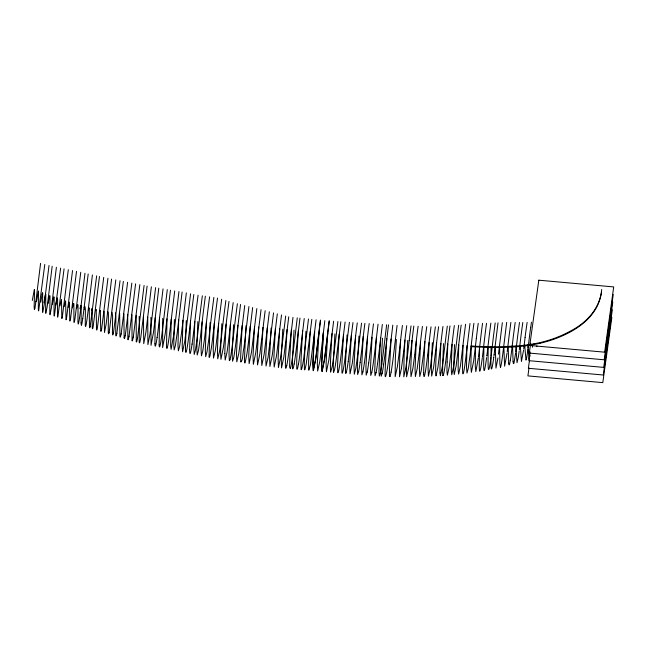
<?xml version="1.0" encoding="UTF-8"?>
<svg xmlns="http://www.w3.org/2000/svg" width="646" height="646" viewBox="0 0 646 646"><rect width="100%" height="100%" fill="white"/><g stroke="black" fill="none" stroke-linecap="round" stroke-linejoin="round"><path stroke-width="0.97" d="M189.649 349.591L190.538 320.925M483.806 346.603C484.137 353.16 482.255 389.611 486.632 357.553M185.434 348.097L186.258 320.537M194.817 321.304L193.881 347.976L194.22 354.436L195.439 350.245L197.248 337.866A39.834 1.494 -84.9 0 0 197.514 335.654L200.026 314.069A92.628 3.464 -84.9 0 1 200.526 310.023L202.351 295.787M479.493 346.434C479.76 353.491 477.79 390.903 482.32 357.674M475.537 346.24L475.27 366.217L475.827 371.668L478.363 357.763M197.838 321.579L196.852 348.541L197.224 355.017L198.451 350.673L200.268 338.197A40.213 1.502 -84.9 0 0 200.535 335.977L202.981 314.901A92.37 3.456 -84.9 0 1 203.538 310.346L205.355 296.223M224.8 353.54L225.188 360.032L226.98 352.466A49.871 1.865 -84.9 0 0 227.449 349.276A51.454 1.922 -84.9 0 0 228.49 341.33A50.897 1.906 -84.9 0 0 228.813 338.585L230.517 323.743A65.698 2.455 -84.9 0 1 230.897 320.497L233.182 302.627M471.241 345.965L470.877 366.476L471.378 372.338L473.639 360.969A55.475 2.075 -84.9 0 0 474.059 357.739L474.487 354.266A61.499 2.301 -84.9 0 0 474.648 352.966L476.312 338.593M202.117 321.958L201.076 349.47L201.447 355.849L202.715 351.287L204.54 338.657A40.763 1.526 -84.9 0 0 204.814 336.429L207.196 315.862A91.716 3.432 -84.9 0 1 207.818 310.807L209.611 296.837M466.953 345.65L466.493 366.734L466.969 373.097L468.285 368.277L470.191 354.202A64.011 2.398 -84.9 0 0 470.345 352.886L472.081 337.939A68.944 2.576 -84.9 0 1 473.922 323.331M206.397 322.338L205.307 349.809L205.67 356.697L206.978 351.909L208.811 339.126A41.901 1.567 -84.9 0 0 209.086 336.881L211.468 316.306A90.561 3.392 -84.9 0 1 212.09 311.267L213.874 297.443M451.465 361.599L452.071 344.366M463.061 345.327L462.593 361.453A142.015 5.313 -84.9 0 0 462.512 366.888L462.681 373.041A59.311 2.221 -84.9 0 0 463.134 373.703L463.537 372.629A48.951 1.833 -84.9 0 0 465.314 361.873L469.989 323.517M210.055 322.653L209.054 357.044A60.716 2.269 -84.9 0 0 209.603 356.988L209.869 356.148A53.335 1.995 -84.9 0 0 210.095 355.211L211.363 347.847A45.228 1.696 -84.9 0 0 212.284 341.031A42.991 1.607 -84.9 0 0 212.695 337.64L215.376 314.65A87.67 3.278 -84.9 0 1 215.861 310.75L217.508 298.048M442.76 363.117L443.511 343.607M447.121 362.002L447.791 343.987M214.335 323.048L213.374 344.641A82.72 3.093 -84.9 0 0 213.22 348.735L213.479 358.15L215.247 350.948A50.162 1.873 -84.9 0 0 216.111 344.972L218.76 322.54A90.052 3.367 -84.9 0 1 219.898 313.132L221.691 299.235M458.781 344.964L458.28 360.557A108.318 4.054 -84.9 0 0 458.167 370.061L458.644 374.107L460.533 365.273L463.788 338.488A90.997 3.408 -84.9 0 1 464.135 335.597L465.588 324.26M218.614 323.436L217.613 345.319A77.665 2.907 -84.9 0 0 217.436 350.164L217.734 358.845L219.511 351.521A48.498 1.817 -84.9 0 0 219.979 348.396A49.467 1.849 -84.9 0 0 220.795 342.243A48.24 1.809 -84.9 0 0 221.344 337.761L223.04 322.976A83.237 3.117 -84.9 0 1 224.17 313.617L225.874 300.471M454.501 344.584L453.936 361.13A95.22 3.561 -84.9 0 0 453.823 370.844L454.259 374.51L456.141 365.911L459.435 338.859A73.725 2.762 -84.9 0 1 461.179 325.027M221.82 323.719L220.787 345.812A74.54 2.786 -84.9 0 0 220.569 352.345L220.932 359.354L223.371 347.387A50.299 1.881 -84.9 0 0 224.542 338.108L226.237 323.307A73.361 2.745 -84.9 0 1 226.617 320.053L228.999 301.391M226.1 324.098L225.034 346.442A70.81 2.649 -84.9 0 0 224.8 353.524M436.623 343.002L435.767 364.255A73.935 2.77 -84.9 0 0 435.679 373.566L436.034 375.924L437.915 367.348L441.153 340.918A77.157 2.891 -84.9 0 1 442.962 326.472M440.903 343.381L440.112 363.545A79.49 2.972 -84.9 0 0 440.023 373M230.38 324.486L229.273 347.064A67.596 2.527 -84.9 0 0 229.031 354.711L229.338 360.686L229.96 359.701M411.995 340.838L410.711 368.688L411.009 376.666L412.907 368.365M416.282 341.217L415.047 368.898L415.378 376.594L417.146 368.906M420.578 341.597L419.415 368.47L419.763 376.553L421.144 371.087L423.275 355.51M424.898 341.468L423.792 366.847A71.407 2.673 -84.9 0 0 423.703 372.419M429.138 342.348L428.072 368.648L428.435 376.255L430.309 367.727L433.474 342.009A75.501 2.826 -84.9 0 1 435.364 326.844M432.344 342.63L431.318 368.704L431.698 376.109L433.619 367.194L436.744 341.702A76.551 2.867 -84.9 0 1 438.61 326.747M233.577 324.768L232.455 347.524A65.569 2.455 -84.9 0 0 232.197 355.607L232.584 361.235L233.755 357.432A64.091 2.398 -84.9 0 0 234.005 356.043L234.353 353.911A53.618 2.003 -84.9 0 0 235.75 343.858A52.1 1.946 -84.9 0 0 236.291 339.376L240.53 304.484M386.784 338.585L385.977 353.209A77.625 2.907 -84.9 0 0 385.767 357.077C385.985 359.273 383.264 391.379 387.382 368.495M396.369 339.441L395.586 353.855A83.051 3.109 -84.9 0 0 395.344 358.587L395.158 376.715L397.298 367.065M407.715 340.458L406.382 368.543L406.617 376.796L408.66 367.816M237.857 325.148L236.501 353.524L236.791 361.865L238.721 353.814A52.173 1.954 -84.9 0 0 239.198 350.568A53.868 2.019 -84.9 0 0 240.562 339.828L244.729 305.534M242.137 325.536L240.683 356.245A52.068 1.946 -84.9 0 0 240.861 362.075C243.154 360.29 242.775 351.537 243.873 348.065A55.217 2.067 -84.9 0 0 244.842 340.28L248.928 306.575M372.072 337.252L370.505 367.558L370.772 375.471L371.773 372.33M376.352 337.64L375.544 352.24A92.435 3.456 -84.9 0 0 375.383 355.187L374.712 370.965L375.06 375.77L376.061 372.629M380.623 338.028L379.824 352.635A85.07 3.182 -84.9 0 0 379.638 356.051L378.992 371.256L379.339 376.069L380.341 372.928M382.505 338.197L381.697 352.813A83.786 3.133 -84.9 0 0 381.487 356.697L380.882 371.385L381.229 376.198L382.222 373.065M391.064 338.972L389.562 368.026A42.265 1.583 -84.9 0 0 389.49 370.287L389.457 371.628A46.464 1.736 -84.9 0 0 389.659 376.473L390.014 376.448M245.94 325.859L244.438 360.008A45.608 1.704 -84.9 0 0 244.471 361.187L244.64 362.592A70.059 2.624 -84.9 0 0 245.117 362.769L246.934 353.758A51.486 1.93 -84.9 0 0 247.361 350.738L247.531 349.502A54.692 2.043 -84.9 0 0 248.532 341.5L252.651 307.536M250.212 326.254L248.75 355.72L249.13 363.658L251.536 351.925L256.85 308.578M254.492 326.634L253.022 355.898L253.361 364.336L255.808 352.401L261.041 309.66M258.699 327.013L257.205 356.544L257.528 364.942L259.91 353.572L265.159 310.718M262.979 327.393L261.485 356.649L261.8 365.491L264.182 354.048L269.35 311.8M267.258 327.78L265.748 357.181L266.039 366.024L267.985 357.755M355.599 335.759L354.024 366.169L354.291 374.228L355.768 368.624L358.005 352.821A45.43 1.704 -84.9 0 0 358.304 350.342L359.442 340.377A86.096 3.222 -84.9 0 1 361.558 323.17M358.942 336.065L357.367 366.452L357.634 374.502L358.587 371.595M363.222 336.453L361.647 366.823L361.913 374.841L362.874 371.894M367.501 336.841L365.927 367.186L366.201 375.148L367.194 372.015M271.102 328.128L269.576 357.658L269.899 366.508L272.297 354.961L277.312 313.843M275.382 328.507L273.847 358.191L274.17 367.041L276.569 355.437L281.503 314.925M279.661 328.895L278.127 358.159L278.41 367.558L280.744 356.608L285.694 316.007M282.77 329.169L281.228 358.538L281.519 367.913L283.852 356.955L288.738 316.79M343.478 334.66L342.251 357.036A74.936 2.802 -84.9 0 0 341.871 365.725L341.984 372.887A59.908 2.245 -84.9 0 0 342.566 372.556L342.921 371.248A67.475 2.527 -84.9 0 0 344.633 361.251L347.306 339.465A93.791 3.513 -84.9 0 1 348.444 329.848L349.405 322.33M347.047 334.983L345.82 357.359A74.266 2.778 -84.9 0 0 345.44 366.024L345.553 373.186A58.794 2.196 -84.9 0 0 346.199 372.653L346.272 372.411M351.327 335.371L350.1 357.747A74.056 2.77 -84.9 0 0 349.744 365.693L350.035 373.864L352.296 363.157L355.906 333.716A106.897 3.997 -84.9 0 1 356.293 330.502L357.27 322.871M287.05 329.557L285.726 353.774A55.055 2.059 -84.9 0 0 285.548 367.808M291.33 329.936L290.006 354.161A58.293 2.18 -84.9 0 0 289.731 360.888C290.006 362.777 288.915 367.945 290.329 368.365M294.035 330.187L292.695 354.686A59.876 2.237 -84.9 0 0 292.436 361.154L292.59 368.624A59.513 2.229 -84.9 0 0 293.098 368.43L293.437 367.316A73.862 2.762 -84.9 0 0 293.664 366.379L294.132 364.021M298.307 330.566L296.974 355.066A63.05 2.358 -84.9 0 0 296.708 361.582L296.813 368.826A60.506 2.261 -84.9 0 0 297.378 368.785L297.725 367.631A76.123 2.85 -84.9 0 0 297.943 366.678L298.42 364.32M302.586 330.954L301.222 356.011A60.143 2.253 -84.9 0 0 301.141 357.827L301.044 360.21A76.575 2.867 -84.9 0 0 300.979 362.035L301.093 369.246A65.23 2.439 -84.9 0 0 301.238 369.585M305.929 331.253L304.549 356.592A62.638 2.342 -84.9 0 0 304.484 358.126L304.387 360.525A81.784 3.06 -84.9 0 0 304.314 362.382L304.428 369.569A69.34 2.592 -84.9 0 0 304.581 369.875L304.807 369.795A57.906 2.164 -84.9 0 0 305.001 369.391L306.051 364.837A52.778 1.978 -84.9 0 0 306.301 363.359L311.832 319.326M310.209 331.64L308.828 356.98A64.6 2.414 -84.9 0 0 308.764 358.514L308.659 360.92A89.786 3.359 -84.9 0 0 308.594 362.818L308.707 369.98A75.453 2.826 -84.9 0 0 308.861 370.255L310.33 365.135A52.132 1.954 -84.9 0 0 310.589 363.65L316.104 319.762M323.242 332.819L321.708 361.59A98.878 3.698 -84.9 0 0 321.619 364.061L321.563 370.231L322.144 371.418L324.575 359.701L329.323 320.957M323.436 332.843L321.902 361.615A98.612 3.69 -84.9 0 0 321.813 364.078L322.063 371.329L324.575 358.304L329.129 320.941M327.716 333.231L326.48 355.623A66.134 2.471 -84.9 0 0 326.343 358.441L326.19 361.986A93.347 3.496 -84.9 0 0 326.093 364.425L326.424 371.797L328.854 360.032L333.611 321.248M331.987 333.619L330.76 356.003A67.846 2.536 -84.9 0 0 330.623 358.821L330.469 362.358A88.268 3.303 -84.9 0 0 330.372 364.78L330.494 371.926A73.256 2.737 -84.9 0 0 330.647 372.161L332.141 366.742A57.09 2.14 -84.9 0 0 332.399 365.224L332.755 362.931A73.709 2.762 -84.9 0 0 333.134 360.355L337.898 321.538M334.919 333.885L333.691 356.269A69.025 2.584 -84.9 0 0 333.554 359.079L333.401 362.616A85.191 3.19 -84.9 0 0 333.304 365.022L333.425 372.169A70.18 2.624 -84.9 0 0 333.578 372.419L334.434 370.182A74.799 2.802 -84.9 0 0 334.668 369.116L335.072 366.968A58.689 2.196 -84.9 0 0 335.331 365.45L335.686 363.157A73.289 2.745 -84.9 0 0 336.065 360.581L340.83 321.74M339.198 334.273L337.971 356.657A70.931 2.657 -84.9 0 0 337.834 359.459L337.68 362.987A80.96 3.028 -84.9 0 0 337.592 365.378L337.705 372.532A66.288 2.479 -84.9 0 0 337.858 372.79L338.084 372.637A56.662 2.124 -84.9 0 0 338.286 372.169L338.714 370.546A68.767 2.576 -84.9 0 0 339.271 367.784A61.782 2.309 -84.9 0 0 339.699 365.232L339.974 363.48A72.723 2.721 -84.9 0 0 340.353 360.912L343.026 339.142A93.186 3.488 -84.9 0 1 344.019 330.655L345.117 322.039M314.489 332.028L313.108 357.359A68.129 2.552 -84.9 0 0 313.035 358.901L312.939 361.316A97.917 3.666 -84.9 0 0 312.866 363.254L313.189 370.642L315.611 359.063L320.376 320.198M314.683 332.044L313.302 357.375A67.572 2.527 -84.9 0 0 313.229 358.918L313.132 361.34A99.032 3.706 -84.9 0 0 313.06 363.278L313.391 370.659L315.813 359.071L320.569 320.222M318.962 332.432L317.428 361.227A100.041 3.747 -84.9 0 0 317.331 363.819L317.654 371.07L319.746 361.744A73.329 2.745 -84.9 0 0 320.069 359.556L321.482 348.775A48.159 1.801 -84.9 0 0 321.861 345.562L324.841 320.658M601.692 289.513C600.223 307.649 587.271 322.16 571.758 330.356A77.31 47.295 3.5 0 1 569.441 331.616C558.338 337.551 546.258 341.653 533.871 343.85M400.657 339.788L399.204 352.506A53.416 2.003 -84.9 0 1 399.091 353.467A49.5 1.849 -84.9 0 1 398.816 355.744L397.387 366.427M404.945 340.087L403.492 352.781A54.539 2.043 -84.9 0 1 403.379 353.75L401.441 368.277M409.225 340.385L407.892 352.078A60.643 2.269 -84.9 0 1 407.658 354.024L405.963 367.017M412.027 340.579L410.573 353.241A56.17 2.099 -84.9 0 1 410.46 354.202L408.757 367.186M424.834 342.017L423.332 355.034M495.014 347.072L498.018 322.83M414.748 354.484L416.307 340.878A67.709 2.536 -84.9 0 1 418.132 326.246M419.028 354.759L420.594 341.177A69.453 2.6 -84.9 0 1 422.427 326.448M427.62 355.316L429.178 341.766A73.119 2.737 -84.9 0 1 431.043 326.844M512.213 345.909L513.126 338.076A46.076 1.72 -84.9 0 1 513.384 335.928L515.185 322.435M80.968 306.374L84.981 273.25M84.142 307.48L88.187 273.993M414.692 354.961L412.996 367.752M418.971 355.235L417.235 368.301M446.338 356.188L448.243 339.772A76.462 2.859 -84.9 0 1 449.979 325.931M525.077 337.503L523.72 348.8M478.5 356.657L478.791 354.339A60.207 2.253 -84.9 0 0 478.944 353.047L480.543 339.255A71.407 2.673 -84.9 0 1 482.554 323.347M482.514 356.132L482.748 354.299A64.148 2.398 -84.9 0 0 483.151 350.883L484.686 337.664A71.044 2.657 -84.9 0 1 486.527 323.339M486.906 355.381L487.052 354.242A65.537 2.455 -84.9 0 0 487.649 349.244L488.99 337.68A58.843 2.204 -84.9 0 1 489.345 334.725L490.863 323.113M507.191 351.965L508.814 338.213A46.714 1.744 -84.9 0 1 509.08 336.001L510.881 322.402M515.984 350.14L517.438 337.939A45.939 1.72 -84.9 0 1 517.688 335.847L519.489 322.475M519.311 349.938L520.757 337.834A46.213 1.728 -84.9 0 1 521.007 335.791L521.895 329.016A72.417 2.713 -84.9 0 1 522.226 326.666L522.808 322.499M56.396 267.291L51.518 307.003L50.073 314.755A34.844 1.3 -84.9 0 1 49.863 314.045A34.085 1.276 -84.9 0 1 49.807 312.93L50 296.457A35.134 1.316 -84.9 0 0 49.476 296.231L48.111 303.604M60.627 268.147L54.361 315.91A33.907 1.268 -84.9 0 1 54.07 315.636A32.542 1.219 -84.9 0 1 53.998 314.747L54.183 298.436A36.83 1.381 -84.9 0 0 53.723 297.168M64.075 268.841L57.946 316.411A33.261 1.244 -84.9 0 1 57.526 317.065L57.583 300.043A41.869 1.567 -84.9 0 0 57.413 298.024L57.324 297.903A31.484 1.179 -84.9 0 0 57.163 298.064L55.766 305.001M68.306 269.697L62.355 316.702A33.108 1.235 -84.9 0 1 61.846 318.543L61.475 299.413L59.989 305.776M72.546 270.545L66.611 317.638A33.552 1.252 -84.9 0 1 66.021 319.802L65.601 300.818L64.22 306.551M76.527 271.344L70.519 318.979A34.65 1.3 -84.9 0 1 69.897 321.03A33.592 1.26 -84.9 0 1 69.776 320.884L69.445 302.102L68.193 307.278M80.758 272.265L74.936 318.995A34.618 1.292 -84.9 0 1 74.12 322.427A33.35 1.252 -84.9 0 1 73.959 322.338L73.846 304.048A40.205 1.502 -84.9 0 0 73.337 303.895L72.441 307.884M92.41 274.946L88.147 310.322A86.475 3.238 -84.9 0 1 87.67 314.255L87.137 318.381A32.954 1.235 -84.9 0 1 86.935 319.843L86.201 324.389A37.928 1.421 -84.9 0 1 85.272 324.752L85.377 310.161A83.843 3.133 -84.9 0 0 85.353 309.127L85.038 306.713L84.206 309.256M96.642 275.858L90.206 326.513M99.492 276.472L93.064 327.28A39.035 1.462 -84.9 0 1 92.289 327.788L92.047 308.538L91.336 310.096M103.723 277.384L97.376 328.039A39.866 1.494 -84.9 0 1 96.504 329.315L96.206 309.474L95.6 310.589M107.955 278.289L101.608 329.153M111.572 279.072L106.17 324.009L104.482 332.48L104.224 312.898L103.99 311.219L103.513 311.517M115.812 279.904L109.19 332.262M120.051 280.752L113.438 333.191M123.362 281.414L116.829 333.538M127.601 282.254L121.157 334.014M131.841 283.101L125.251 335.662M135.603 283.82L129.022 336.372M139.843 284.636L133.278 337.204M144.09 285.451L137.533 338.028M147.118 286.089L140.876 336.849A57.712 2.156 -84.9 0 1 140.578 338.641L140.174 340.789A45.995 1.72 -84.9 0 1 139.205 341.815L139.35 329.024A133.003 4.974 -84.9 0 0 139.399 326.997L139.181 316.419M151.366 286.824L145.867 332.48L143.743 343.68L143.444 316.702M155.613 287.591L150.034 333.764L147.902 344.641L147.724 317.089M158.795 288.148L153.7 330.534A37.137 1.389 -84.9 0 1 153.433 332.617L151.035 345.335L150.922 317.372M163.042 288.883L157.971 331.035A38.389 1.437 -84.9 0 1 157.705 333.134L157.107 337.543M167.29 289.634L162.412 330.187A43.581 1.631 -84.9 0 1 162.243 331.535A39.777 1.486 -84.9 0 1 161.976 333.651L161.775 335.234A49.823 1.865 -84.9 0 1 159.174 344.827M170.463 290.183L165.715 329.638A47.505 1.777 -84.9 0 1 165.441 331.915A40.746 1.526 -84.9 0 1 165.174 334.039L162.631 347.621L162.687 318.43M174.711 290.918L169.882 331.051A44.396 1.663 -84.9 0 1 169.712 332.415A40.496 1.518 -84.9 0 1 169.446 334.547L169.139 336.913A51.22 1.914 -84.9 0 1 166.563 346.959L166.547 347.152M178.966 291.564L174.38 329.638A52.108 1.946 -84.9 0 1 173.992 332.892A41.619 1.558 -84.9 0 1 173.717 335.032L171.101 349.373L170.681 346.006A67.733 2.536 -84.9 0 1 170.697 342.986L171.247 319.197M182.107 292.04L177.642 329.016A57.518 2.156 -84.9 0 1 177.141 333.239L175.397 345.553L174.154 349.946L173.774 344.924L174.404 319.479M186.347 292.88L181.688 331.463A49.992 1.873 -84.9 0 1 181.413 333.764L179.612 346.458L178.377 350.835L177.981 345.449L178.684 319.859M190.578 293.785L184.796 341.177L182.592 351.795L182.204 346.248L182.963 320.246M482.489 356.358L482.433 356.802M486.882 355.599L486.826 356.043M491.275 354.864L491.218 355.3M494.142 354.379L494.085 354.824M515.912 350.762L515.758 351.973M528.073 348.024L528.226 346.797A58.641 2.196 -84.9 0 0 528.46 344.883L529.413 336.986A42.071 1.575 -84.9 0 1 530.737 327.272M40.577 263.374L35.837 301.803M44.8 264.448L38.639 310.887L38.405 310.217A38.881 1.454 -84.9 0 1 38.332 307.262L38.502 291.047A23.046 0.864 -84.9 0 0 38.413 291.08L36.491 301.472M49.015 265.482L44.146 305.001L42.741 312.406A35.247 1.316 -84.9 0 1 42.507 311.21A34.238 1.284 -84.9 0 1 42.474 309.757L42.684 293.001M52.173 266.257L47.271 306.107L45.85 313.391A35.086 1.316 -84.9 0 1 45.656 312.422A34.198 1.276 -84.9 0 1 45.616 311.122L45.818 294.479A34.02 1.276 -84.9 0 0 45.236 295.287L43.88 302.829M193.84 294.479L191.975 309.063A95.342 3.569 -84.9 0 0 191.604 312.123L188.971 334.717A40.028 1.494 -84.9 0 1 188.697 336.913L188.18 340.878A55.265 2.067 -84.9 0 1 185.459 347.919M198.088 295.182L196.247 309.563A93.654 3.505 -84.9 0 0 195.811 313.108L193.243 335.201A39.228 1.47 -84.9 0 1 192.976 337.406L192.064 344.165M491.162 355.736L491.105 356.172M494.028 355.26L493.972 355.688M507.037 353.192L504.615 366.217L503.84 346.611M519.158 351.166L518.641 355.058A35.554 1.332 -84.9 0 1 518.375 356.891L517.018 362.721L516.025 348.541M523.567 350.019L521.451 361.477L520.296 345.691M527.919 349.211L527.483 352.498A37.411 1.397 -84.9 0 1 527.168 354.622A38.994 1.462 -84.9 0 1 525.981 360.129L524.697 345.222M237.381 303.701L235.176 320.925A60.474 2.261 -84.9 0 0 234.789 324.163L233.093 339.037A51.002 1.906 -84.9 0 1 232.544 343.519L232.334 345.182A55.944 2.091 -84.9 0 1 229.96 359.652M490.944 357.44C486.987 387.366 488.344 352.869 488.118 346.708M493.835 356.745L493.778 357.157M515.605 353.144L514.03 362.834A37.516 1.405 -84.9 0 1 513.828 363.448L513.489 363.601A96.924 3.626 -84.9 0 1 513.077 361.308M352.982 322.572L352.013 330.146A95.6 3.577 -84.9 0 0 350.875 339.739L348.202 361.518M378.055 324.195L374.785 351.537A46.132 1.728 -84.9 0 1 374.494 354.008L373.259 363.343A65.036 2.431 -84.9 0 1 371.765 372.451M382.343 324.462L379.073 351.844A46.488 1.736 -84.9 0 1 378.774 354.315L377.539 363.658M386.639 324.736L383.353 352.159A46.9 1.752 -84.9 0 1 383.062 354.63L381.826 363.973M397.096 325.406L394.133 350.164A52.738 1.97 -84.9 0 1 393.745 353.41L393.495 355.47A62.581 2.342 -84.9 0 1 391.096 372.104M388.521 324.857L385.242 352.296A47.158 1.768 -84.9 0 1 384.943 354.767L383.708 364.11M392.808 325.124L389.522 352.603A47.747 1.785 -84.9 0 1 389.223 355.074L387.802 365.757M502.346 322.661L499.382 346.547A63.607 2.382 -84.9 0 1 498.47 354.137M497.961 357.997L495.958 368.123L495.272 346.765M530.673 343.171L529.3 353.063L604.18 359.79L613.24 294.536M530.067 351.771L528.84 360.67L603.719 367.396L612.779 302.15M529.47 360.379L528.371 368.285L603.259 375.011L612.311 309.757M529.009 367.986L527.911 375.899L602.799 382.626L611.851 317.372M304.226 318.543L301.02 345.457A54.619 2.043 -84.9 0 1 300.438 350.285L299.809 355.139A57.316 2.148 -84.9 0 1 298.42 364.336M308.497 318.979L303.895 356.891A62.396 2.334 -84.9 0 1 303.321 360.872L302.958 363.133A53.457 2.003 -84.9 0 1 302.708 364.61L301.658 369.124A61.16 2.285 -84.9 0 1 301.238 369.585M495.191 322.943L493.649 334.717A53.642 2.011 -84.9 0 0 493.35 337.164L491.953 349.26A59.634 2.229 -84.9 0 1 491.356 354.202M506.69 322.402L502.927 352.789A43.726 1.639 -84.9 0 1 502.685 354.711A46.399 1.736 -84.9 0 1 500.448 367.332M527.128 322.402L526.482 326.997A50.445 1.89 -84.9 0 0 525.077 337.478M530.737 327.312L531.456 322.184M292.993 317.38L289.602 345.885A59.868 2.237 -84.9 0 1 288.956 351.174L288.132 357.286A54.716 2.051 -84.9 0 1 287.147 363.536L286.751 365.547M297.265 317.824L293.882 346.208A58.027 2.172 -84.9 0 1 292.622 356.148L292.42 357.561A55.459 2.075 -84.9 0 1 291.427 363.835L290.958 366.185A68.597 2.568 -84.9 0 1 290.329 368.382M299.962 318.098L296.74 345.134A56.832 2.124 -84.9 0 1 296.369 348.218M360.113 362.382L361.348 353.055A45.172 1.688 -84.9 0 0 361.647 350.584L362.786 340.612A83.237 3.117 -84.9 0 1 364.901 323.347M364.401 362.697L365.628 353.37A45.47 1.704 -84.9 0 0 365.927 350.899L367.073 340.926A80.314 3.004 -84.9 0 1 369.197 323.573M368.68 363.012L369.916 353.677A45.809 1.712 -84.9 0 0 370.215 351.206L373.113 326.674A65.319 2.447 -84.9 0 1 373.477 323.904M273.549 312.874L268.074 357.149M387.705 366.395L387.471 367.921M405.866 367.647L405.728 368.551M401.352 368.866L399.511 376.804L399.696 357.852A87.993 3.295 -84.9 0 1 399.89 354.073L400.649 339.828A62.129 2.326 -84.9 0 1 402.426 325.487M405.631 369.132L403.782 376.844L404.073 356.649A96.569 3.61 -84.9 0 1 404.194 354.283L404.929 340.208A63.615 2.382 -84.9 0 1 406.73 325.697M510.332 360.202L509.67 363.771A34.488 1.292 -84.9 0 1 509.468 364.514L509.137 364.933A86.419 3.23 -84.9 0 1 508.693 363.238M32.3 300.471L34.327 289.57L34.529 291.225A35.457 1.324 -84.9 0 1 34.537 292.178L34.173 305.405A42.894 1.607 -84.9 0 0 34.173 307.318L34.416 309.474L34.9 308.037M40.722 302.247L42.143 294.132M530.059 355.171L529.785 356.721M52.334 304.371L53.723 297.249M76.704 308.384L77.585 304.775A42.814 1.599 -84.9 0 1 78.037 305.833L77.948 321.353A50.412 1.89 -84.9 0 0 77.964 322.192L78.166 323.937A32.615 1.219 -84.9 0 0 78.336 323.888A34.529 1.292 -84.9 0 0 79.272 319.439A32.599 1.219 -84.9 0 0 79.523 317.784M79.942 308.764L80.807 305.534A36.814 1.381 -84.9 0 1 80.912 305.485L81.025 305.679A51.793 1.938 -84.9 0 1 81.202 307.553L81.113 322.976M88.47 309.757L89.229 307.843L89.463 326.682A38.598 1.445 -84.9 0 0 90.222 326.392M529.397 358.546L529.203 359.136A33.067 1.235 -84.9 0 1 529.066 359.313L527.814 344.819M99.864 311.089L100.364 310.33L100.711 330.889A41.11 1.534 -84.9 0 0 101.608 329.226M112.041 312.502L112.614 315.934L112.436 332.9A47.949 1.793 -84.9 0 0 113.446 333.061M115.368 312.882L115.884 316.726L115.715 334.176A47.368 1.768 -84.9 0 0 116.837 333.393M500.44 367.364L499.867 363.698L499.608 346.716M119.631 313.375L119.914 335.815A46.746 1.752 -84.9 0 0 121.165 333.845M471.241 345.957A199.509 122.054 3.5 0 0 496.895 346.757A213.18 130.411 3.5 0 0 504.97 346.579L518.795 345.828A110.474 67.588 3.5 0 0 533.862 343.842M471.2 346.684C500.674 348.21 531.456 348.67 559.226 337.18A46.617 28.521 3.5 0 0 562.295 335.855C579.712 328.281 596.678 315.353 600.796 295.779A80.572 49.29 3.5 0 0 601.523 292.049M123.895 313.867L124.121 337.446M127.682 314.303L127.851 338.9M131.946 314.796L132.059 340.385M442.857 375.366L442.655 372.726M136.209 315.288L136.266 341.443M508.693 363.214L508.192 346.458M536.874 346.66L536.866 346.522A84.23 3.149 -84.9 0 1 536.818 345.901M532.32 345.117L532.474 347.265M155.201 317.759L154.927 343.737M513.077 361.3L512.553 346.256M540.46 342.493L540.492 342.961M159.481 318.139L159.158 344.98M166.531 346.878L166.967 318.809M515.92 346.046L515.968 347.282M440.015 373.049L440.378 375.738L442.3 366.847L445.562 340.135A76.955 2.883 -84.9 0 1 447.323 326.141M423.736 374.042L423.703 372.395M490.944 346.749C491.445 348.678 489.652 385.161 493.35 360.339A53.586 2.003 -84.9 0 0 493.754 357.359M42.135 294.205A33.229 1.244 -84.9 0 1 42.693 292.904M35.845 301.73A30.806 1.155 -84.9 0 1 34.892 308.134M80.976 306.261A59.044 2.213 -84.9 0 1 79.515 317.945M81.525 325.124A38.542 1.445 -84.9 0 1 81.121 322.887M81.533 324.962A34.577 1.292 -84.9 0 0 82.591 319.568A33.035 1.235 -84.9 0 0 82.745 318.526M84.142 307.367A61.015 2.285 -84.9 0 1 82.736 318.68M107.777 312.034A62.993 2.358 -84.9 0 1 108.326 312.882L108.375 313.496A54.377 2.035 -84.9 0 1 108.423 314.594L108.253 330.913A47.667 1.785 -84.9 0 0 109.182 332.343M125.267 335.484A46.092 1.728 -84.9 0 1 124.105 337.624M137.541 337.85A47.497 1.777 -84.9 0 1 136.249 341.653M133.294 336.962A47.925 1.793 -84.9 0 1 132.042 340.587M129.038 336.162A46.27 1.728 -84.9 0 1 127.819 339.174M157.115 337.414A49.637 1.857 -84.9 0 1 154.919 343.834M192.072 344.011A55.718 2.083 -84.9 0 1 189.633 349.744M285.556 367.736A51.373 1.922 -84.9 0 0 285.653 368.123L285.984 368.147A67.959 2.544 -84.9 0 0 286.751 365.531M296.369 348.186A56.703 2.124 -84.9 0 1 294.132 364.037M348.21 361.477A67.2 2.511 -84.9 0 1 346.264 372.459M368.68 363.084A65.06 2.431 -84.9 0 1 367.186 372.136M364.392 362.794A65.811 2.463 -84.9 0 1 362.866 372.023M360.113 362.463A65.609 2.455 -84.9 0 1 358.578 371.733M381.818 364.061A65.214 2.439 -84.9 0 1 380.332 373.025M377.539 363.746A65.028 2.431 -84.9 0 1 376.053 372.742M391.088 372.169A66.942 2.503 -84.9 0 1 390.014 376.44M383.7 364.191A65.246 2.439 -84.9 0 1 382.222 373.138M409.225 340.426A65.101 2.439 -84.9 0 1 411.026 325.907M412.027 340.612A66.11 2.471 -84.9 0 1 413.828 326.044M427.628 355.163A53.973 2.019 -84.9 0 1 423.719 374.155M424.898 341.492A71.23 2.665 -84.9 0 1 426.748 326.642M451.457 361.631A90.529 3.383 -84.9 0 0 451.352 371.305L451.772 374.753L453.702 365.878L456.94 339.239A74.936 2.802 -84.9 0 1 458.7 325.221M447.121 362.026A84.747 3.173 -84.9 0 0 447 372.144L447.387 375.205L449.301 366.5L452.588 339.505A75.832 2.834 -84.9 0 1 454.34 325.576M442.663 372.661A83.269 3.117 -84.9 0 1 442.752 363.173M446.329 356.326A53.747 2.011 -84.9 0 1 442.865 375.229M476.312 338.625A70.043 2.624 -84.9 0 1 478.242 323.339M495.014 347.055A66.029 2.471 -84.9 0 1 494.166 354.186M512.213 345.86A50.42 1.89 -84.9 0 1 510.316 360.355M538.812 280.194L529.76 345.449L604.648 352.175L613.7 286.921L538.812 280.194"/></g></svg>
